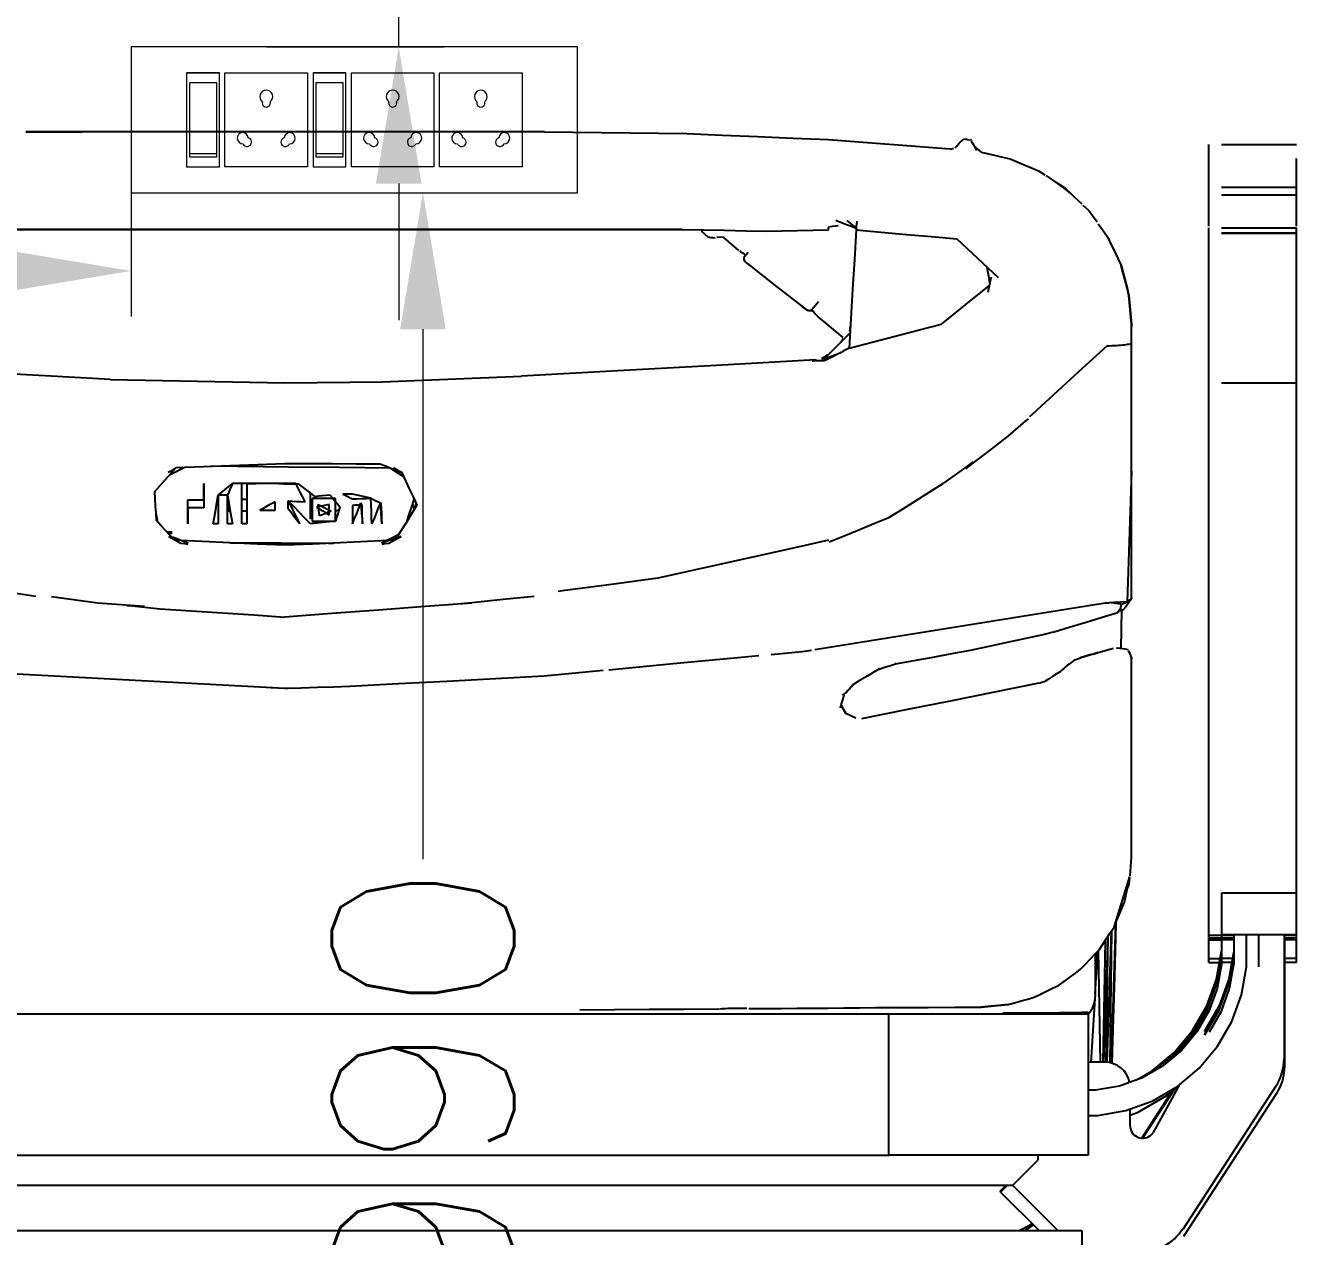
# Model space of a CAD drawing. Header units: millimetres. Extents: x 3552052 to 4144896, y -707811 to -630695.
# Drawn here: x 3663854 to 3664552, y -695212 to -694547 of the extents above; entities that cross this region are included whole.
import ezdxf

# ---------------------------------------------------------------- set-up
doc = ezdxf.new("R2010")
doc.units = ezdxf.units.MM
doc.header["$LTSCALE"] = 6
doc.header["$MEASUREMENT"] = 0
doc.layers.get('Defpoints').update_dxf_attribs({"linetype": 'CONTINUOUS', "lineweight": 0})
for name, color, linetype, lineweight in [('ELE-2NOS OF 6-16 RAW POWER SOCKET', 1, 'CONTINUOUS', 0), ('ELE-3NOS 6-16A POWER SOCKET', 5, 'CONTINUOUS', 0), ('ELE-4M UPS P.SB', 3, 'CONTINUOUS', 0), ('EQP', 6, 'CONTINUOUS', 0)]:
    doc.layers.add(name, color=color, linetype=linetype, lineweight=lineweight)
doc.styles.add('ROMANS', font='romans.shx')
doc.dimstyles.new('AEPL1', dxfattribs={"dimtxt": 100, "dimasz": 75, "dimexe": 25, "dimexo": 50, "dimtad": 0, "dimdec": 0, "dimtxsty": 'ROMANS', "dimcen": 2.5, "dimclrd": 7, "dimclre": 7, "dimclrt": 7, "dimadec": 0, "dimazin": 0, "dimtfac": 1, "dimtdec": 0, "dimtmove": 0, "dimatfit": 3, "dimfxl": 1, "dimlwd": 0, "dimlwe": 0, "dimarcsym": 0})

# ---------------------------------------------------------------- blocks, each defined once
blk = doc.blocks.new('543WYH')
at = {"layer": 'ELE-2NOS OF 6-16 RAW POWER SOCKET', "color": 30, "linetype": 'ByBlock', "lineweight": 0}
for p, q in [((-123.5, -57), (-123.5, -90.8)), ((-26.5, -57), (-123.5, -57)), ((-26.5, -57), (-123.5, -57)), ((-113, -59.8), (-113, -88)), ((-37, -59.8), (-113, -59.8)), ((-109.6, -59.8), (-109.6, -88)), ((-37, -88), (-37, -59.8)), ((-26.5, -57), (-26.5, -90.8)), ((-26.5, -90.8), (-26.5, -57)), ((-123.5, -90.8), (-26.5, -90.8)), ((-113, -88), (-37, -88)), ((-123.5, -96.4), (-26.5, -96.4)), ((-123.5, -181.4), (-123.5, -96.4)), ((-26.5, -96.4), (-26.5, -181.4)), ((-26.5, -181.4), (-123.5, -181.4)), ((-123.5, -187.1), (-123.5, -220.9)), ((-26.5, -187.1), (-123.5, -187.1)), ((-26.5, -187.1), (-123.5, -187.1)), ((-113, -189.9), (-113, -218)), ((-37, -189.9), (-113, -189.9)), ((-109.6, -189.9), (-109.6, -218)), ((-37, -218), (-37, -189.9)), ((-26.5, -187.1), (-26.5, -220.9)), ((-26.5, -220.9), (-26.5, -187.1)), ((-123.5, -220.9), (-26.5, -220.9)), ((-113, -218), (-37, -218)), ((-123.5, -311.5), (-123.5, -226.5)), ((-123.5, -226.5), (-26.5, -226.5)), ((-26.5, -226.5), (-26.5, -311.5)), ((-26.5, -311.5), (-123.5, -311.5)), ((-123.5, -402.2), (-123.5, -317.1)), ((-123.5, -317.1), (-26.5, -317.1)), ((-26.5, -317.1), (-26.5, -402.2)), ((-26.5, -402.2), (-123.5, -402.2))]:
    blk.add_line(p, q, dxfattribs=at)
blk.add_lwpolyline([(-150, 0), (-150, -459.1), (0, -459.1), (0, 0)], close=True, dxfattribs=at)
for centre, radius, start, end in [((-97.9, -119.2), 4.6, 112.6838, 345.0951), ((-93.9, -114.7), 5.7, 275.2689, 182.51), ((-57.7, -138.9), 4.22, 71.4031, 288.5969), ((-51, -138.9), 6.62, 217.1584, 142.8416), ((-97.9, -158.6), 4.6, 14.9049, 247.3162), ((-93.9, -163.1), 5.7, 177.49, 84.7311), ((-97.9, -249.3), 4.6, 112.6838, 345.0951), ((-93.9, -244.8), 5.7, 275.2689, 182.51), ((-57.7, -269), 4.22, 71.4031, 288.5969), ((-51, -269), 6.62, 217.1584, 142.8416), ((-97.9, -288.7), 4.6, 14.9049, 247.3162), ((-93.9, -293.2), 5.7, 177.49, 84.7311), ((-97.9, -339.9), 4.6, 112.6838, 345.0951), ((-93.9, -335.4), 5.7, 275.2689, 182.51), ((-51, -359.7), 6.62, 217.1584, 142.8416), ((-57.7, -359.7), 4.22, 71.4031, 288.5969), ((-97.9, -379.4), 4.6, 14.9049, 247.3162), ((-93.9, -383.9), 5.7, 177.49, 84.7311)]:
    blk.add_arc(centre, radius, start, end, dxfattribs=at)
blk = doc.blocks.new('*D158')
at = {"layer": 'Defpoints', "color": 0, "transparency": 16777216}
for p in [(3663122.45, -694558.94), (3663912.45, -694558.94), (3663912.45, -694681.88)]:
    blk.add_point(p, dxfattribs=at)
at = {"layer": 'ELE-4M UPS P.SB', "color": 7, "lineweight": 0, "transparency": 16777216}
for p, q in [((3663122.45, -694608.94), (3663122.45, -694706.88)), ((3663912.45, -694608.94), (3663912.45, -694706.88)), ((3663197.45, -694681.88), (3663388.25, -694681.88)), ((3663837.45, -694681.88), (3663646.65, -694681.88))]:
    blk.add_line(p, q, dxfattribs=at)
at = {"layer": 'ELE-4M UPS P.SB', "color": 7, "transparency": 16777216}
for points in [[(3663197.45, -694669.38), (3663197.45, -694694.38), (3663122.45, -694681.88)], [(3663837.45, -694669.38), (3663837.45, -694694.38), (3663912.45, -694681.88)]]:
    blk.add_solid(points, dxfattribs=at)
at = {"layer": 'ELE-4M UPS P.SB', "color": 7, "lineweight": -3, "transparency": 16777216, "insert": (3663517.45, -694681.88), "char_height": 100, "attachment_point": 5, "style": 'ROMANS'}
blk.add_mtext('790', dxfattribs=at)
blk = doc.blocks.new('*D160')
at = {"layer": 'Defpoints', "color": 0, "transparency": 16777216}
for p in [(3663965.78, -694638.94), (3663980.92, -695628.94), (3664072.52, -695628.94)]:
    blk.add_point(p, dxfattribs=at)
at = {"layer": 'ELE-4M UPS P.SB', "color": 7, "lineweight": 0, "transparency": 16777216}
for p, q in [((3664015.78, -694638.94), (3664097.52, -694638.94)), ((3664072.52, -694713.94), (3664072.52, -695004.75)), ((3664072.52, -695553.94), (3664072.52, -695263.14)), ((3664030.92, -695628.94), (3664097.52, -695628.94))]:
    blk.add_line(p, q, dxfattribs=at)
at = {"layer": 'ELE-4M UPS P.SB', "color": 7, "transparency": 16777216}
for points in [[(3664060.02, -694713.94), (3664085.02, -694713.94), (3664072.52, -694638.94)], [(3664060.02, -695553.94), (3664085.02, -695553.94), (3664072.52, -695628.94)]]:
    blk.add_solid(points, dxfattribs=at)
at = {"layer": 'ELE-4M UPS P.SB', "color": 7, "lineweight": -3, "transparency": 16777216, "insert": (3664072.52, -695133.94), "char_height": 100, "attachment_point": 5, "rotation": 90, "style": 'ROMANS'}
blk.add_mtext('990', dxfattribs=at)
blk = doc.blocks.new('*D162')
at = {"layer": 'Defpoints', "color": 0, "transparency": 16777216}
for p in [(3663936.49, -694178.94), (3663936.49, -694558.94), (3664059.24, -694558.94)]:
    blk.add_point(p, dxfattribs=at)
at = {"layer": 'ELE-4M UPS P.SB', "color": 7, "lineweight": 0, "transparency": 16777216}
for p, q in [((3664059.24, -694103.94), (3664059.24, -694028.94)), ((3663986.49, -694178.94), (3664084.24, -694178.94)), ((3664059.24, -694178.94), (3664059.24, -694239.75)), ((3664059.24, -694558.94), (3664059.24, -694498.14)), ((3663986.49, -694558.94), (3664084.24, -694558.94)), ((3664059.24, -694633.94), (3664059.24, -694708.94))]:
    blk.add_line(p, q, dxfattribs=at)
at = {"layer": 'ELE-4M UPS P.SB', "color": 7, "transparency": 16777216}
for points in [[(3664046.74, -694103.94), (3664071.74, -694103.94), (3664059.24, -694178.94)], [(3664046.74, -694633.94), (3664071.74, -694633.94), (3664059.24, -694558.94)]]:
    blk.add_solid(points, dxfattribs=at)
at = {"layer": 'ELE-4M UPS P.SB', "color": 7, "lineweight": -3, "transparency": 16777216, "insert": (3664059.24, -694368.94), "char_height": 100, "attachment_point": 5, "rotation": 90, "style": 'ROMANS'}
blk.add_mtext('380', dxfattribs=at)

msp = doc.modelspace()

# ---------------------------------------------------------------- linework, layer by layer
at = {"layer": 'EQP', "lineweight": -3}
for p, q in [((3663854.58, -694605.56), (3663885.46, -694605.6)), ((3664139.31, -694605.5), (3664217.31, -694606.52)), ((3664295.12, -694609.83), (3664361.87, -694614.89)), ((3664372.16, -694609.85), (3664372.16, -694610.33)), ((3664374.29, -694612.09), (3664374.32, -694611.44)), ((3664378.95, -694616.6), (3664375.43, -694613.85)), ((3664503.82, -694612.64), (3664503.82, -694612.5)), ((3664503.82, -694620.13), (3664503.82, -694612.64)), ((3664510.7, -694612.5), (3664551.95, -694612.5)), ((3664389.87, -694619.21), (3664394.71, -694620.33)), ((3664503.82, -694635.92), (3664503.82, -694620.13)), ((3664551.95, -694635.92), (3664551.95, -694620.13)), ((3664410.34, -694626.92), (3664413.76, -694629.15)), ((3664503.82, -694640.34), (3664503.82, -694635.92)), ((3664510.7, -694635.82), (3664551.95, -694635.82)), ((3664551.95, -694640.34), (3664551.95, -694635.92)), ((3664437.88, -694648.76), (3664434.83, -694645.9)), ((3664503.82, -694657.3), (3664503.82, -694640.34)), ((3664551.95, -694640.34), (3664510.7, -694640.34)), ((3664551.95, -694657.3), (3664551.95, -694640.34)), ((3664437.88, -694648.76), (3664442.55, -694655.02)), ((3664225.91, -694659.76), (3664226.12, -694659.51)), ((3664261.32, -694660.11), (3664295, -694659.31)), ((3664295.11, -694657.78), (3664295.09, -694658.11)), ((3664299.13, -694653.98), (3664299.5, -694654.2)), ((3664300.29, -694657.14), (3664299.69, -694657.26)), ((3664305.2, -694654.28), (3664310.34, -694658.43)), ((3664503.82, -694661.09), (3664503.82, -694658.15)), ((3664510.7, -694658.15), (3664551.95, -694658.15)), ((3664551.95, -694661.09), (3664551.95, -694658.15)), ((3664229.12, -694663.31), (3664225.49, -694660.26)), ((3664232.84, -694663.49), (3664232.33, -694663.97)), ((3664237.67, -694663.49), (3664233.84, -694663.31)), ((3664245.93, -694670.68), (3664237.67, -694663.49)), ((3664365.42, -694664.27), (3664388.1, -694685.47)), ((3664503.82, -694743.56), (3664503.82, -694661.09)), ((3664510.7, -694661.09), (3664551.95, -694661.09)), ((3664551.95, -694661.09), (3664510.7, -694661.09)), ((3664551.95, -694743.56), (3664551.95, -694661.09)), ((3664249.27, -694673.17), (3664248.86, -694672.72)), ((3664249.06, -694673.88), (3664250.92, -694671.62)), ((3664248.87, -694675.64), (3664248.82, -694675.1)), ((3664248.97, -694676.18), (3664248.87, -694675.64)), ((3664249.62, -694676.99), (3664248.97, -694676.18)), ((3664249.62, -694676.99), (3664250.02, -694677.41)), ((3664250.77, -694678.08), (3664250.02, -694677.41)), ((3664459.67, -694694.57), (3664459.98, -694695.29)), ((3664280.8, -694701.57), (3664280.89, -694701.48)), ((3664280.8, -694701.57), (3664281.69, -694702.16)), ((3664289.58, -694698.88), (3664285.9, -694703.19)), ((3664283.68, -694703.41), (3664283.39, -694703.37)), ((3664284.18, -694703.69), (3664283.87, -694703.56)), ((3664284.18, -694703.69), (3664285.28, -694703.58)), ((3664286.6, -694703.98), (3664287.68, -694705.42)), ((3664289.15, -694706.95), (3664287.68, -694705.42)), ((3664303.07, -694718.51), (3664289.15, -694706.95)), ((3664306.89, -694715.86), (3664292.52, -694730.24)), ((3664306.84, -694715.04), (3664307.11, -694712.13)), ((3664306.84, -694715.04), (3664307.01, -694713.88)), ((3664461.33, -694711.31), (3664461.33, -694712.51)), ((3664461.33, -694712.51), (3664461.33, -694711.31)), ((3664461.33, -694712.51), (3664461.33, -694711.31)), ((3664293.38, -694729.38), (3664291.44, -694729.98)), ((3664299.36, -694727.7), (3664298.92, -694728.16)), ((3664288.44, -694731.05), (3664293.98, -694730.66)), ((3663900.86, -694741.52), (3663996.78, -694743.33)), ((3664503.82, -695023.51), (3664503.82, -694743.56)), ((3664551.95, -694743.56), (3664510.7, -694743.56)), ((3664551.95, -695023.51), (3664551.95, -694743.56)), ((3664058.43, -694791.6), (3664056.65, -694791.55)), ((3664059.2, -694793.17), (3664058.9, -694791.79)), ((3664461.34, -694791.85), (3664458.99, -694863.51)), ((3663993.57, -694798.65), (3663967.97, -694798.66)), ((3663973.12, -694798.66), (3663967.97, -694798.66)), ((3663975.8, -694798.66), (3663980.95, -694798.66)), ((3663993.57, -694798.65), (3663980.95, -694798.66)), ((3664026.4, -694813.23), (3664024.5, -694813.8)), ((3664066.78, -694810.08), (3664067.69, -694812.92)), ((3664068.19, -694812.11), (3664068.74, -694809.39)), ((3663926.07, -694815.51), (3663926.93, -694819.69)), ((3663966.8, -694813.85), (3663965.67, -694813.85)), ((3664011.65, -694817.66), (3664010.78, -694817.93)), ((3664064.57, -694817.98), (3664064.44, -694817.35)), ((3663934.87, -694825.38), (3663932.08, -694825.27)), ((3663932.65, -694825.88), (3663934.94, -694825.97)), ((3663939.17, -694829.46), (3663937.99, -694829.39)), ((3663975.5, -694831.53), (3663967.84, -694831.1)), ((3664053.29, -694829.96), (3664052.47, -694829.93)), ((3663894.12, -694864.19), (3663868.63, -694860.79)), ((3664460.95, -694862.35), (3664457.88, -694866.85)), ((3664460.95, -694862.35), (3664461.33, -694861.78)), ((3664461.33, -694861.78), (3664460.95, -694862.35)), ((3664461.33, -694861.43), (3664461.33, -694861.78)), ((3663919.79, -694866.11), (3663894.12, -694864.19)), ((3664287.62, -694889.72), (3664446.97, -694864.1)), ((3664458.99, -694863.51), (3664451.66, -694863.89)), ((3664455.78, -694889.11), (3664456.13, -694868.06)), ((3664458.99, -694863.51), (3664459.58, -694863.08)), ((3664414.2, -694881.08), (3664413.81, -694881.2)), ((3664280.71, -694890.83), (3664285.38, -694890.08)), ((3664280.71, -694890.83), (3664285.68, -694890.08)), ((3664450.74, -694889.12), (3664451.55, -694889.06)), ((3664453.17, -694888.94), (3664453.98, -694888.88)), ((3664458.93, -694889.51), (3664459.24, -694890.08)), ((3664263.54, -694892.44), (3664280.71, -694890.83)), ((3664461.33, -694894.03), (3664461.33, -694894.74)), ((3664461.33, -694894.74), (3664461.33, -694894.03)), ((3664461.33, -694894.74), (3664461.33, -694894.03)), ((3664139.02, -694904.1), (3664171.37, -694901.07)), ((3664322.46, -694900.6), (3664323, -694900.42)), ((3664332.25, -694897.48), (3664331.87, -694897.55)), ((3663989.1, -694910.53), (3663996.78, -694911)), ((3663996.78, -694911), (3663998.64, -694910.89)), ((3664303.52, -694914.33), (3664303.52, -694915.13)), ((3664310.13, -694927.34), (3664304.57, -694924.84)), ((3664451.78, -695042.09), (3664460.45, -695014.32)), ((3664460.27, -695015.19), (3664459.96, -695018.54)), ((3664459.96, -695018.54), (3664459.16, -695020.53)), ((3664503.82, -695046.27), (3664503.82, -695023.51)), ((3664510.7, -695023.51), (3664510.7, -695046.27)), ((3664551.95, -695023.51), (3664510.7, -695023.51)), ((3664551.95, -695046.27), (3664551.95, -695023.51)), ((3664452.82, -695040.33), (3664452.67, -695039.97)), ((3664452.67, -695039.97), (3664452.82, -695040.33)), ((3664452.82, -695040.33), (3664452.67, -695039.97)), ((3664452.73, -695039.83), (3664452.82, -695040.33)), ((3664446.88, -695050), (3664445.62, -695116.28)), ((3664446.18, -695116.28), (3664448.47, -695047.14)), ((3664447.47, -695116.36), (3664448.59, -695046.96)), ((3664448.07, -695116.44), (3664450.33, -695044.3)), ((3664450.41, -695044.18), (3664449.52, -695116.63)), ((3664503.82, -695046.57), (3664503.82, -695046.23)), ((3664503.82, -695047.83), (3664503.82, -695046.57)), ((3664503.82, -695046.57), (3664510.7, -695046.57)), ((3664503.82, -695048.01), (3664510.7, -695048.01)), ((3664503.82, -695049.03), (3664503.82, -695048.15)), ((3664503.82, -695059.33), (3664503.82, -695048.98)), ((3664503.82, -695049.03), (3664510.7, -695049.03)), ((3664510.7, -695046.23), (3664510.7, -695062.69)), ((3664510.7, -695046.23), (3664510.7, -695046.57)), ((3664551.95, -695046.27), (3664510.7, -695046.27)), ((3664510.7, -695046.57), (3664510.7, -695047.83)), ((3664517.52, -695046.57), (3664510.7, -695046.57)), ((3664517.52, -695048.01), (3664510.7, -695048.01)), ((3664510.7, -695048.15), (3664510.7, -695049.03)), ((3664510.7, -695048.98), (3664510.7, -695059.33)), ((3664517.52, -695049.03), (3664510.7, -695049.03)), ((3664517.52, -695046.23), (3664517.52, -695062.69)), ((3664524.45, -695063.9), (3664524.45, -695046.23)), ((3664531.27, -695063.9), (3664531.27, -695046.23)), ((3664545.05, -695046.23), (3664545.05, -695114.43)), ((3664551.95, -695046.57), (3664545.05, -695046.57)), ((3664551.95, -695048.01), (3664545.05, -695048.01)), ((3664551.95, -695049.03), (3664545.05, -695049.03)), ((3664545.3, -695048.98), (3664545.3, -695118.41)), ((3664551.95, -695046.57), (3664551.95, -695046.23)), ((3664551.95, -695047.83), (3664551.95, -695046.57)), ((3664551.95, -695049.03), (3664551.95, -695048.15)), ((3664551.95, -695059.33), (3664551.95, -695048.98)), ((3664441.49, -695078.86), (3664442.89, -695055.35)), ((3664441.49, -695056.87), (3664441.49, -695080.15)), ((3664443.01, -695055.21), (3664444.13, -695116.28)), ((3664507.98, -695070.7), (3664510.7, -695055.3)), ((3664510.7, -695055.78), (3664507.98, -695071.18)), ((3664510.7, -695057.18), (3664507.98, -695072.58)), ((3664510.7, -695057.66), (3664507.98, -695073.06)), ((3664517.52, -695055.44), (3664514.83, -695070.7)), ((3664514.83, -695071.18), (3664517.52, -695055.92)), ((3664514.83, -695072.58), (3664517.52, -695057.32)), ((3664503.82, -695061.48), (3664503.82, -695059.33)), ((3664503.82, -695059.33), (3664509.99, -695059.33)), ((3664503.82, -695061.48), (3664509.61, -695061.48)), ((3664510.7, -695062.69), (3664508.4, -695075.72)), ((3664510.7, -695059.33), (3664510.7, -695061.48)), ((3664516.84, -695059.33), (3664510.7, -695059.33)), ((3664516.46, -695061.48), (3664510.7, -695061.48)), ((3664514.83, -695073.06), (3664517.52, -695057.8)), ((3664515.23, -695075.72), (3664517.52, -695062.69)), ((3664521.73, -695079.3), (3664524.45, -695063.9)), ((3664551.95, -695059.33), (3664545.3, -695059.33)), ((3664551.95, -695061.48), (3664545.3, -695061.48)), ((3664551.95, -695061.48), (3664551.95, -695059.33)), ((3664502.64, -695085.39), (3664507.98, -695070.7)), ((3664507.98, -695071.18), (3664502.64, -695085.87)), ((3664507.98, -695071.18), (3664507.98, -695070.7)), ((3664514.83, -695070.7), (3664509.48, -695085.39)), ((3664509.48, -695085.87), (3664514.83, -695071.18)), ((3664514.83, -695071.18), (3664514.83, -695070.7)), ((3664424.39, -695071.9), (3664423.98, -695072.23)), ((3664507.98, -695072.58), (3664502.64, -695087.27)), ((3664507.98, -695073.06), (3664502.64, -695087.75)), ((3664508.4, -695075.72), (3664503.88, -695088.16)), ((3664507.98, -695073.06), (3664507.98, -695072.58)), ((3664509.48, -695087.27), (3664514.83, -695072.58)), ((3664509.48, -695087.75), (3664514.83, -695073.06)), ((3664510.7, -695088.16), (3664515.23, -695075.72)), ((3664439.27, -695116.28), (3664441.35, -695081.21)), ((3664494.82, -695098.94), (3664502.64, -695085.39)), ((3664509.48, -695085.39), (3664501.67, -695098.94)), ((3664502.64, -695085.87), (3664502.64, -695085.39)), ((3664509.48, -695085.87), (3664509.48, -695085.39)), ((3664516.39, -695093.99), (3664521.73, -695079.3)), ((3663668.86, -695089.77), (3664328.17, -695089.77)), ((3664234.82, -695086.97), (3664235.35, -695086.95)), ((3664241.35, -695086.72), (3664242.37, -695086.69)), ((3664242.37, -695086.69), (3664243.66, -695086.71)), ((3664251.43, -695086.84), (3664251.92, -695086.85)), ((3664328.17, -695089.77), (3664328.17, -695089.65)), ((3664328.17, -695089.65), (3664437.52, -695089.65)), ((3664328.17, -695167.47), (3664328.17, -695089.77)), ((3664437.52, -695089.65), (3664437.52, -695088.72)), ((3664437.52, -695089.65), (3664437.52, -695167.35)), ((3664502.64, -695085.87), (3664494.82, -695099.42)), ((3664502.64, -695087.27), (3664494.82, -695100.82)), ((3664502.64, -695087.75), (3664494.82, -695101.3)), ((3664503.88, -695088.16), (3664497.26, -695099.62)), ((3664501.67, -695099.42), (3664509.48, -695085.87)), ((3664501.67, -695100.82), (3664509.48, -695087.27)), ((3664501.67, -695101.3), (3664509.48, -695087.75)), ((3664502.64, -695087.75), (3664502.64, -695087.27)), ((3664504.08, -695099.62), (3664510.7, -695088.16)), ((3664509.48, -695087.75), (3664509.48, -695087.27)), ((3664484.76, -695110.92), (3664494.82, -695098.94)), ((3664494.82, -695099.42), (3664484.76, -695111.4)), ((3664497.26, -695099.62), (3664488.75, -695109.76)), ((3664494.82, -695099.42), (3664494.82, -695098.94)), ((3664501.67, -695099.42), (3664501.67, -695098.94)), ((3664508.57, -695107.54), (3664516.39, -695093.99)), ((3664494.82, -695100.82), (3664484.76, -695112.79)), ((3664494.82, -695101.3), (3664485.25, -695112.7)), ((3664494.82, -695101.3), (3664494.82, -695100.82)), ((3664501.67, -695101.3), (3664501.67, -695100.82)), ((3664472.78, -695120.97), (3664484.76, -695110.92)), ((3664484.76, -695111.4), (3664472.78, -695121.45)), ((3664484.76, -695112.79), (3664477.44, -695118.94)), ((3664488.75, -695109.76), (3664478.62, -695118.26)), ((3664484.76, -695111.4), (3664484.76, -695110.92)), ((3664484.76, -695113.1), (3664484.76, -695112.79)), ((3664498.51, -695119.52), (3664508.57, -695107.54)), ((3664446.85, -695116.28), (3664437.52, -695116.28)), ((3664478.62, -695118.26), (3664467.16, -695124.88)), ((3664486.53, -695129.57), (3664498.51, -695119.52)), ((3664467.16, -695124.88), (3664454.72, -695129.4)), ((3664464.06, -695126), (3664472.78, -695120.97)), ((3664472.78, -695121.45), (3664466.31, -695125.19)), ((3664472.78, -695121.45), (3664472.78, -695120.97)), ((3664441.69, -695131.7), (3664437.52, -695131.7)), ((3664454.72, -695129.4), (3664441.69, -695131.7)), ((3664466.95, -695157.95), (3664483.75, -695132.08)), ((3664484.95, -695131.07), (3664467.47, -695157.97)), ((3664472.99, -695137.39), (3664486.53, -695129.57)), ((3664487.77, -695128.53), (3664473.24, -695154.87)), ((3664480.7, -695134.63), (3664487.59, -695128.85)), ((3664540.61, -695129.4), (3664489.56, -695208.01)), ((3664540.86, -695133.39), (3664489.81, -695211.99)), ((3664458.3, -695142.74), (3664472.99, -695137.39)), ((3664465.07, -695143.65), (3664480.7, -695134.63)), ((3664437.52, -695145.45), (3664442.89, -695145.45)), ((3664442.89, -695145.45), (3664458.3, -695142.74)), ((3664460.6, -695151.12), (3664460.6, -695141.9)), ((3664460.6, -695145.28), (3664465.07, -695143.65)), ((3664328.17, -695167.47), (3663668.86, -695167.47)), ((3664437.52, -695167.35), (3664328.17, -695167.35)), ((3664409.92, -695167.35), (3664409.92, -695170.08)), ((3664396.17, -695183.83), (3664409.92, -695170.08)), ((3663593.98, -695183.83), (3664396.17, -695183.83)), ((3664389.55, -695186.79), (3664392.51, -695183.83)), ((3664393.35, -695183.83), (3664389.55, -695187.63)), ((3664389.55, -695187.63), (3664389.55, -695186.79)), ((3664389.55, -695187.63), (3664410.63, -695208.71)), ((3664396.07, -695183.83), (3664420.94, -695208.71)), ((3663548.66, -695208.71), (3664434.08, -695208.71)), ((3664407.56, -695205.63), (3664403.05, -695208.71)), ((3664434.08, -695208.71), (3664434.08, -695296.26))]:
    msp.add_line(p, q, dxfattribs=at)
at = {"layer": 'EQP', "lineweight": -3, "flags": 128}
for points in [[(3664139.31, -694605.5), (3664067.88, -694605.56), (3663996.78, -694605.56), (3663925.68, -694605.56), (3663854.58, -694605.56)], [(3664217.31, -694606.52), (3664236.76, -694607.35), (3664256.21, -694608.18), (3664275.67, -694609), (3664295.12, -694609.83)], [(3664364.68, -694614.32), (3664365.28, -694613.61), (3664366.02, -694612.72), (3664366.77, -694611.83), (3664367.51, -694610.95)], [(3664367.51, -694611.02), (3664368.04, -694610.59), (3664368.56, -694610.17), (3664369.09, -694609.75), (3664369.61, -694609.32)], [(3664367.51, -694610.95), (3664367.52, -694610.95), (3664367.52, -694610.96), (3664367.53, -694610.97), (3664367.53, -694610.98)], [(3664369.61, -694609.39), (3664370.25, -694609.51), (3664370.88, -694609.62), (3664371.52, -694609.74), (3664372.16, -694609.85)], [(3664372.95, -694609.55), (3664373.29, -694610.29), (3664373.63, -694611.04), (3664373.96, -694611.79), (3664374.3, -694612.53)], [(3664361.78, -694614.96), (3664362.47, -694614.85), (3664363.15, -694614.73), (3664363.61, -694614.65)], [(3664361.78, -694614.96), (3664361.8, -694614.95), (3664361.82, -694614.93), (3664361.84, -694614.91), (3664361.87, -694614.89)], [(3664376.4, -694615.78), (3664375.88, -694614.74), (3664375.36, -694613.7), (3664374.84, -694612.66), (3664374.32, -694611.62)], [(3664375.74, -694614.11), (3664376.81, -694614.97), (3664377.88, -694615.83), (3664378.95, -694616.69)], [(3664378.95, -694616.67), (3664378.95, -694616.64), (3664378.95, -694616.62), (3664378.95, -694616.6)], [(3664378.95, -694616.69), (3664382.89, -694617.6), (3664386.83, -694618.51), (3664389.87, -694619.21)], [(3664394.71, -694620.33), (3664398.62, -694621.98), (3664402.52, -694623.62), (3664406.43, -694625.27), (3664410.34, -694626.92)], [(3664425.02, -694636.75), (3664422.42, -694634.94), (3664419.82, -694633.13), (3664417.22, -694631.33), (3664414.62, -694629.52)], [(3664419.82, -694633.1), (3664421.34, -694634.09), (3664425.01, -694636.48)], [(3664425.01, -694636.48), (3664428.22, -694639.55), (3664429.69, -694640.95)], [(3664434.36, -694645.27), (3664432.02, -694643.14), (3664429.69, -694641.01), (3664427.36, -694638.88), (3664425.02, -694636.75)], [(3664214.81, -694659.07), (3664103.92, -694659.07), (3663993.03, -694659.07), (3663882.14, -694659.07), (3663771.26, -694659.07)], [(3663771.26, -694659.07), (3663882.14, -694659.07), (3663993.03, -694659.07), (3664103.92, -694659.07), (3664214.81, -694659.07)], [(3664214.81, -694659.07), (3664226.44, -694659.33), (3664238.07, -694659.59), (3664249.7, -694659.85), (3664261.32, -694660.11)], [(3664226.06, -694659.58), (3664225.92, -694659.75), (3664225.78, -694659.92), (3664225.63, -694660.09), (3664225.49, -694660.26)], [(3664295, -694659.31), (3664295.06, -694658.44), (3664295.09, -694658.11)], [(3664300.36, -694657.19), (3664299.13, -694657.33), (3664297.12, -694657.55), (3664295.11, -694657.78)], [(3664299.5, -694654.2), (3664302.21, -694655.26), (3664304.92, -694656.32), (3664307.63, -694657.37), (3664310.34, -694658.43)], [(3664310.25, -694659.4), (3664309.29, -694675.63), (3664308.32, -694691.86), (3664307.35, -694708.09), (3664306.38, -694724.31)], [(3664310.4, -694658.01), (3664310.35, -694658.48), (3664310.25, -694659.4)], [(3664310.25, -694659.4), (3664324.05, -694660.62), (3664337.84, -694661.84), (3664351.63, -694663.06), (3664365.42, -694664.27)], [(3664310.4, -694658.01), (3664310.51, -694657.26), (3664310.68, -694656.1), (3664310.85, -694654.93), (3664310.91, -694654.56)], [(3664443.11, -694656.03), (3664445.66, -694659.58), (3664448.26, -694663.19)], [(3664232.33, -694663.97), (3664231.53, -694663.81), (3664230.73, -694663.64), (3664229.93, -694663.48), (3664229.12, -694663.31)], [(3664448.26, -694663.19), (3664450.11, -694667.14), (3664451.96, -694671.09), (3664453.82, -694675.04), (3664455.67, -694678.99)], [(3664246.15, -694670.69), (3664246.52, -694671.03), (3664246.88, -694671.37)], [(3664246.88, -694671.37), (3664247.61, -694671.76), (3664248.35, -694672.15), (3664248.84, -694672.42)], [(3664248.7, -694674.61), (3664248.79, -694674.43), (3664248.88, -694674.24), (3664248.97, -694674.06)], [(3664248.92, -694675.13), (3664248.81, -694674.87), (3664248.7, -694674.61)], [(3664250.77, -694678.08), (3664258.79, -694684.32), (3664266.81, -694690.57), (3664274.82, -694696.81), (3664282.84, -694703.06)], [(3664252.23, -694679.23), (3664251.87, -694678.94), (3664251.5, -694678.65), (3664251.14, -694678.36), (3664250.77, -694678.08)], [(3664383.62, -694688.46), (3664383.19, -694685.82), (3664382.57, -694681.97), (3664382.24, -694680)], [(3664455.67, -694678.99), (3664456.75, -694683.06), (3664457.82, -694687.14), (3664458.9, -694691.22), (3664459.98, -694695.29)], [(3664459.98, -694695.29), (3664458.9, -694691.22), (3664457.82, -694687.14), (3664456.75, -694683.06), (3664455.67, -694678.99)], [(3664384.32, -694685.33), (3664383.85, -694687.45), (3664383.37, -694689.57), (3664382.9, -694691.69), (3664382.43, -694693.8)], [(3664357.03, -694711.08), (3664363.72, -694705.73), (3664370.42, -694700.37), (3664377.12, -694695.02), (3664383.25, -694690.12)], [(3664282.84, -694703.06), (3664282.33, -694702.68), (3664281.82, -694702.31), (3664281.31, -694701.94), (3664280.8, -694701.57)], [(3664459.98, -694695.29), (3664460.32, -694699.3), (3664460.66, -694703.3), (3664461, -694707.31), (3664461.33, -694711.31)], [(3664461.33, -694711.31), (3664461, -694707.31), (3664460.66, -694703.3), (3664460.32, -694699.3), (3664459.98, -694695.29)], [(3664282.84, -694703.06), (3664283.09, -694703.18), (3664283.35, -694703.31), (3664283.61, -694703.44), (3664283.87, -694703.56)], [(3664283.39, -694703.37), (3664283.25, -694703.29), (3664283.11, -694703.22), (3664282.98, -694703.14), (3664282.84, -694703.06)], [(3664285.9, -694703.19), (3664285.74, -694703.29), (3664285.59, -694703.39), (3664285.44, -694703.49), (3664285.28, -694703.58)], [(3664285.38, -694703.56), (3664285.47, -694703.53), (3664285.56, -694703.5), (3664285.65, -694703.48)], [(3664287.14, -694704.4), (3664286.28, -694703.89), (3664285.41, -694703.37)], [(3664285.65, -694703.48), (3664285.71, -694703.41), (3664285.77, -694703.34)], [(3664306.38, -694724.31), (3664319.04, -694721.01), (3664331.7, -694717.7), (3664344.36, -694714.39), (3664357.03, -694711.08)], [(3664461.33, -694711.31), (3664461.33, -694711.61), (3664461.33, -694711.91), (3664461.33, -694712.21)], [(3664461.33, -694712.21), (3664461.33, -694711.91), (3664461.33, -694711.61), (3664461.33, -694711.31)], [(3664461.33, -694721.56), (3664461.33, -694719.29), (3664461.33, -694717.03), (3664461.33, -694714.77), (3664461.33, -694712.51)], [(3664301.82, -694720.93), (3664302.87, -694719.44), (3664303.22, -694718.95)], [(3664453.18, -694722.96), (3664451.85, -694723.01), (3664450.51, -694723.06), (3664449.18, -694723.11), (3664447.84, -694723.15)], [(3664457.53, -694722.59), (3664456.44, -694722.69), (3664455.35, -694722.78), (3664454.27, -694722.87), (3664453.18, -694722.96)], [(3664460.36, -694722.11), (3664459.65, -694722.23), (3664458.94, -694722.35), (3664458.23, -694722.47), (3664457.53, -694722.59)], [(3664461.33, -694721.56), (3664461.09, -694721.69), (3664460.85, -694721.83), (3664460.6, -694721.97), (3664460.36, -694722.11)], [(3664461.34, -694791.85), (3664461.33, -694774.28), (3664461.33, -694756.7), (3664461.33, -694739.13), (3664461.33, -694721.56)], [(3664291.44, -694729.98), (3664293.18, -694728.94), (3664294.79, -694727.97)], [(3664292.52, -694730.24), (3664294.53, -694729.5), (3664296.54, -694728.75), (3664298.55, -694728), (3664300.56, -694727.26)], [(3664302.04, -694726.59), (3664299.69, -694727.77), (3664297.34, -694728.96), (3664295, -694730.14), (3664292.65, -694731.32)], [(3664306.38, -694724.31), (3664305.3, -694724.88), (3664304.21, -694725.45), (3664303.12, -694726.02), (3664302.04, -694726.59)], [(3664447.84, -694723.15), (3664434.31, -694735.53), (3664420.77, -694747.9), (3664407.24, -694760.28), (3664405.3, -694762.05)], [(3663900.86, -694741.52), (3663868.44, -694739.73), (3663814.16, -694736.72), (3663759.87, -694733.72), (3663706.65, -694730.77)], [(3664287.97, -694730.71), (3664233.69, -694733.72), (3664179.4, -694736.72), (3664126.68, -694739.64)], [(3664286.05, -694731.32), (3664286.53, -694731.17), (3664287.01, -694731.01), (3664287.49, -694730.86), (3664287.97, -694730.71)], [(3664292.65, -694731.32), (3664291, -694731.32), (3664289.35, -694731.32), (3664287.7, -694731.32), (3664286.05, -694731.32)], [(3664287.97, -694730.71), (3664288.44, -694731.01), (3664288.91, -694731.31)], [(3663996.78, -694743.33), (3664014.55, -694743.15), (3664032.32, -694742.96), (3664050.08, -694742.77), (3664126.68, -694739.64)], [(3664393.7, -694772.66), (3664396.47, -694770.27), (3664399.23, -694767.87), (3664402, -694765.48), (3664404.76, -694763.09)], [(3664370.45, -694790.45), (3664376.26, -694786), (3664382.08, -694781.55), (3664387.89, -694777.1), (3664393.7, -694772.66)], [(3663925.42, -694802.92), (3663928.34, -694799.65), (3663931.26, -694796.39), (3663934.17, -694793.12), (3663937.09, -694789.86)], [(3663937.09, -694789.86), (3663935.99, -694790.54), (3663934.89, -694791.22), (3663933.79, -694791.91), (3663932.69, -694792.59)], [(3663941.64, -694789.81), (3663940.31, -694790.48), (3663937.41, -694791.96), (3663934.51, -694793.43), (3663933.38, -694794.01)], [(3663937.09, -694789.86), (3663952.01, -694789.3), (3663966.94, -694788.74), (3663981.86, -694788.17), (3663996.78, -694787.61)], [(3663940.83, -694789.81), (3663939.31, -694790.78), (3663937.41, -694792.01)], [(3664054.46, -694790.15), (3664026.65, -694789.87), (3663998.83, -694789.58), (3663971.02, -694789.3), (3663956.1, -694789.14)], [(3663979.23, -694789.38), (3663972.01, -694789.18), (3663962.35, -694788.91)], [(3663996.78, -694787.61), (3664009.82, -694787.64), (3664022.87, -694787.67), (3664035.91, -694787.7), (3664048.95, -694787.72)], [(3664048.95, -694787.72), (3664051.93, -694788.94), (3664054.91, -694790.16), (3664057.89, -694791.38), (3664060.87, -694792.59)], [(3664061.95, -694794.91), (3664060.07, -694793.72), (3664058.2, -694792.53), (3664056.33, -694791.34), (3664054.46, -694790.15)], [(3664060.87, -694792.59), (3664059.77, -694791.91), (3664058.67, -694791.22), (3664057.57, -694790.54), (3664056.47, -694789.86)], [(3664060.87, -694792.59), (3664062.96, -694797.05), (3664065.05, -694801.51), (3664067.14, -694805.96), (3664069.23, -694810.42)], [(3664374.44, -694786.66), (3664367.07, -694792.02), (3664358.19, -694798.47)], [(3664461.33, -694861.78), (3664461.33, -694844.3), (3664461.33, -694826.81), (3664461.33, -694809.33), (3664461.34, -694791.85)], [(3663952.33, -694798.66), (3663952.33, -694801.98), (3663952.33, -694805.31), (3663952.33, -694808.63), (3663952.33, -694811.96)], [(3663952.33, -694807.48), (3663952.33, -694805.27), (3663952.33, -694803.07), (3663952.33, -694800.86), (3663952.33, -694798.66)], [(3663960.15, -694805), (3663962.11, -694803.42), (3663964.06, -694801.83), (3663966.02, -694800.24), (3663967.97, -694798.66)], [(3663967.97, -694798.66), (3663967.3, -694800.24), (3663966.64, -694801.83), (3663965.97, -694803.42), (3663965.3, -694805)], [(3663973.12, -694820.73), (3663973.12, -694815.21), (3663973.12, -694809.69), (3663973.12, -694804.17), (3663973.12, -694798.66)], [(3663975.8, -694798.66), (3663975.8, -694804.17), (3663975.8, -694809.69), (3663975.8, -694815.21), (3663975.8, -694820.73)], [(3664002.79, -694798.65), (3664000.49, -694798.65), (3663998.18, -694798.65), (3663995.88, -694798.65), (3663993.57, -694798.65)], [(3663993.57, -694798.65), (3663996.19, -694798.68), (3663998.81, -694798.71), (3664001.43, -694798.74), (3664004.04, -694798.77)], [(3664007.89, -694808.61), (3664006.61, -694806.12), (3664005.34, -694803.63), (3664004.07, -694801.14), (3664002.79, -694798.65)], [(3664004.04, -694798.77), (3664006.31, -694800.49), (3664008.57, -694802.21), (3664010.84, -694803.92), (3664013.1, -694805.64)], [(3664328.15, -694817.29), (3664335.66, -694812.58), (3664343.17, -694807.88), (3664350.68, -694803.18), (3664358.19, -694798.47)], [(3663926.25, -694818.96), (3663926.04, -694814.95), (3663925.84, -694810.94), (3663925.63, -694806.93), (3663925.42, -694802.92)], [(3663957.48, -694820.73), (3663958.15, -694816.8), (3663958.82, -694812.87), (3663959.48, -694808.94), (3663960.15, -694805)], [(3663965.3, -694805), (3663964.01, -694805), (3663962.73, -694805), (3663961.44, -694805), (3663960.15, -694805)], [(3663960.15, -694805), (3663960.15, -694808.94), (3663960.15, -694812.87), (3663960.15, -694816.8), (3663960.15, -694820.73)], [(3663965.3, -694805), (3663965.97, -694808.94), (3663966.64, -694812.87), (3663967.3, -694816.8), (3663967.97, -694820.73)], [(3663965.3, -694820.73), (3663965.3, -694816.8), (3663965.3, -694812.87), (3663965.3, -694808.94), (3663965.3, -694805)], [(3664010.78, -694817.93), (3664010.78, -694814.22), (3664010.78, -694810.52), (3664010.78, -694806.82), (3664010.78, -694804.13)], [(3664013.1, -694805.64), (3664015.18, -694805.43), (3664017.26, -694805.23), (3664019.33, -694805.03), (3664021.41, -694804.82)], [(3664021.41, -694804.82), (3664022.81, -694806.46), (3664024.2, -694808.1), (3664025.6, -694809.75), (3664026.99, -694811.39)], [(3664028.63, -694804.35), (3664029.93, -694805.03), (3664031.23, -694805.71), (3664032.53, -694806.39), (3664033.83, -694807.07)], [(3664033.83, -694804.35), (3664032.53, -694804.35), (3664031.23, -694804.35), (3664029.93, -694804.35), (3664028.63, -694804.35)], [(3664043.96, -694806.72), (3664041.43, -694806.13), (3664038.9, -694805.54), (3664036.36, -694804.94), (3664033.83, -694804.35)], [(3663943.56, -694820.73), (3663943.56, -694817.42), (3663943.56, -694814.1), (3663943.56, -694810.79), (3663943.56, -694807.48)], [(3663943.56, -694807.48), (3663945.75, -694807.48), (3663947.95, -694807.48), (3663950.14, -694807.48), (3663952.33, -694807.48)], [(3663952.33, -694811.96), (3663950.14, -694811.96), (3663947.95, -694811.96), (3663945.75, -694811.96), (3663943.56, -694811.96)], [(3663943.56, -694811.96), (3663943.56, -694814.15), (3663943.56, -694816.34), (3663943.56, -694818.54), (3663943.56, -694820.73)], [(3663965.67, -694813.85), (3663965.67, -694812.18), (3663965.67, -694810.52), (3663965.67, -694808.86), (3663965.67, -694807.2)], [(3663973.12, -694807.2), (3663975.13, -694807.2), (3663975.8, -694807.2)], [(3663991.51, -694808.68), (3663989.39, -694809.81), (3663987.27, -694810.93), (3663985.15, -694812.05), (3663983.03, -694813.17)], [(3663983.03, -694813.17), (3663985.15, -694813.17), (3663987.27, -694813.17), (3663989.39, -694813.17), (3663991.51, -694813.17)], [(3663991.51, -694813.17), (3663991.51, -694812.05), (3663991.51, -694810.93), (3663991.51, -694809.81), (3663991.51, -694808.68)], [(3663998.63, -694812.52), (3663998.63, -694811.43), (3663998.63, -694810.34), (3663998.63, -694809.24), (3663998.63, -694808.15)], [(3663998.63, -694808.15), (3664000.18, -694811.29), (3664001.73, -694814.44), (3664003.29, -694817.59), (3664004.84, -694820.73)], [(3664010.74, -694820.73), (3664007.71, -694817.59), (3664004.69, -694814.44), (3664001.66, -694811.29), (3663998.63, -694808.15)], [(3663998.63, -694808.15), (3664000.94, -694808.26), (3664003.26, -694808.38), (3664005.57, -694808.5), (3664007.89, -694808.61)], [(3664004.84, -694820.73), (3664003.29, -694818.68), (3664001.73, -694816.63), (3664000.18, -694814.58), (3663998.63, -694812.52)], [(3664011.65, -694806.78), (3664011.65, -694809.88), (3664011.65, -694812.98), (3664011.65, -694816.09), (3664011.65, -694819.19)], [(3664024.49, -694806.78), (3664021.28, -694806.78), (3664018.07, -694806.78), (3664014.86, -694806.78), (3664011.65, -694806.78)], [(3664021.04, -694810.11), (3664019.32, -694810.46), (3664017.6, -694810.8), (3664015.89, -694811.15), (3664014.17, -694811.49)], [(3664014.17, -694811.49), (3664015.89, -694812.58), (3664017.6, -694813.67), (3664019.32, -694814.76), (3664021.04, -694815.85)], [(3664015.1, -694810.11), (3664016.88, -694811.02), (3664018.65, -694811.92), (3664020.42, -694812.82), (3664022.2, -694813.72)], [(3664015.77, -694816.38), (3664015.61, -694814.81), (3664015.44, -694813.25), (3664015.27, -694811.68), (3664015.1, -694810.11)], [(3664021.04, -694815.85), (3664021.04, -694814.42), (3664021.04, -694812.98), (3664021.04, -694811.55), (3664021.04, -694810.11)], [(3664024.49, -694819.19), (3664024.49, -694816.09), (3664024.49, -694812.98), (3664024.49, -694809.88), (3664024.49, -694806.78)], [(3664026.99, -694811.39), (3664026.37, -694813.34), (3664025.74, -694815.29), (3664025.11, -694817.24), (3664024.49, -694819.19)], [(3664033.83, -694807.07), (3664036.36, -694806.98), (3664038.9, -694806.9), (3664041.43, -694806.81), (3664043.96, -694806.72)], [(3664033.83, -694820.73), (3664034.99, -694817.85), (3664036.16, -694814.97), (3664037.33, -694812.08), (3664038.49, -694809.2)], [(3664033.88, -694810.57), (3664033.87, -694813.11), (3664033.86, -694815.65), (3664033.84, -694818.19), (3664033.83, -694820.73)], [(3664039.24, -694810.35), (3664037.9, -694810.41), (3664036.56, -694810.46), (3664035.22, -694810.52), (3664033.88, -694810.57)], [(3664038.49, -694809.2), (3664038.69, -694812.08), (3664038.89, -694814.97), (3664039.09, -694817.85), (3664039.29, -694820.73)], [(3664039.29, -694820.73), (3664039.28, -694818.14), (3664039.26, -694815.54), (3664039.25, -694812.95), (3664039.24, -694810.35)], [(3664044.48, -694820.73), (3664044.35, -694817.23), (3664044.22, -694813.73), (3664044.09, -694810.23), (3664043.96, -694806.72)], [(3664043.96, -694806.72), (3664045.34, -694807.36), (3664046.71, -694808.01), (3664048.08, -694808.65), (3664049.45, -694809.29)], [(3664049.21, -694809.07), (3664048.03, -694811.98), (3664046.85, -694814.9), (3664045.67, -694817.81), (3664044.48, -694820.73)], [(3664049.95, -694820.73), (3664049.76, -694817.81), (3664049.58, -694814.9), (3664049.4, -694811.98), (3664049.21, -694809.07)], [(3664049.45, -694809.29), (3664049.58, -694812.15), (3664049.7, -694815.01), (3664049.82, -694817.87), (3664049.95, -694820.73)], [(3664069.23, -694810.42), (3664066.25, -694815.26), (3664063.27, -694820.1), (3664060.29, -694824.94), (3664057.31, -694829.78)], [(3664063.87, -694819.12), (3664065, -694815.62), (3664066.52, -694810.87), (3664067.71, -694807.18)], [(3663936.25, -694829.78), (3663933.75, -694827.08), (3663931.25, -694824.37), (3663928.75, -694821.66), (3663926.25, -694818.96)], [(3663975.8, -694813.85), (3663975.13, -694813.85), (3663973.12, -694813.85)], [(3664024.49, -694819.19), (3664021.05, -694819.57), (3664017.62, -694819.96), (3664014.18, -694820.35), (3664010.74, -694820.73)], [(3664011.65, -694819.19), (3664014.86, -694819.19), (3664018.07, -694819.19), (3664021.28, -694819.19), (3664024.49, -694819.19)], [(3664022.2, -694813.72), (3664020.59, -694814.39), (3664018.98, -694815.05), (3664017.38, -694815.71), (3664015.77, -694816.38)], [(3664295.41, -694830.62), (3664303.6, -694827.29), (3664311.78, -694823.95), (3664319.97, -694820.62), (3664328.15, -694817.29)], [(3663960.15, -694820.73), (3663959.48, -694820.73), (3663958.82, -694820.73), (3663958.15, -694820.73), (3663957.48, -694820.73)], [(3663967.97, -694820.73), (3663967.3, -694820.73), (3663966.64, -694820.73), (3663965.97, -694820.73), (3663965.3, -694820.73)], [(3663975.8, -694820.73), (3663975.13, -694820.73), (3663974.46, -694820.73), (3663973.79, -694820.73), (3663973.12, -694820.73)], [(3664052.32, -694830.01), (3664053.25, -694829.54), (3664056.15, -694828.06), (3664059.05, -694826.59), (3664059.21, -694826.51)], [(3664058.91, -694827.18), (3664058.2, -694827.63), (3664056.33, -694828.82), (3664055.27, -694829.5)], [(3663943.69, -694831.32), (3663940.15, -694830.12), (3663936.61, -694828.93), (3663933.08, -694827.74)], [(3663933.08, -694827.74), (3663934.74, -694828.62), (3663936.41, -694829.51), (3663938.07, -694830.4), (3663939.74, -694831.29)], [(3663935.14, -694827.89), (3663937.16, -694828.67), (3663939.17, -694829.45), (3663940.53, -694829.98)], [(3663996.78, -694832.48), (3663981.65, -694831.81), (3663966.52, -694831.13), (3663951.38, -694830.46), (3663936.25, -694829.78)], [(3663939.74, -694831.29), (3663941.61, -694831.59), (3663943.48, -694831.9)], [(3663966.52, -694831.09), (3663968.99, -694831.1), (3663994.77, -694831.19), (3664020.55, -694831.28), (3664023.55, -694831.29)], [(3664057.31, -694829.78), (3664042.18, -694830.46), (3664027.04, -694831.13), (3664011.91, -694831.81), (3663996.78, -694832.48)], [(3664060.49, -694827.74), (3664056.95, -694828.93), (3664053.41, -694830.12), (3664049.87, -694831.32)], [(3664050.08, -694831.9), (3664051.95, -694831.59), (3664053.82, -694831.29)], [(3664053.82, -694831.29), (3664055.49, -694830.4), (3664057.15, -694829.51), (3664058.82, -694828.62), (3664060.49, -694827.74)], [(3664057.1, -694828.9), (3664057.45, -694828.63), (3664058.56, -694827.75)], [(3664295.16, -694829.77), (3664278.22, -694833.54), (3664252.62, -694839.23), (3664227.02, -694844.92), (3664201.42, -694850.61)], [(3663792.14, -694850.61), (3663809.11, -694853.05), (3663826.08, -694855.49), (3663843.05, -694857.93), (3663860.03, -694860.37)], [(3664201.42, -694850.61), (3664175.93, -694854.01), (3664150.43, -694857.4), (3664146.74, -694857.89)], [(3664087.36, -694865.09), (3664099.4, -694863.86), (3664116.47, -694862.12), (3664133.53, -694860.37)], [(3664459.61, -694863.05), (3664460.16, -694862.64), (3664460.75, -694862.21), (3664461.33, -694861.78)], [(3664461.33, -694861.78), (3664461.24, -694861.92), (3664461.14, -694862.06), (3664461.05, -694862.2), (3664460.95, -694862.35)], [(3663910.28, -694865.51), (3663911.23, -694865.61), (3663928.29, -694867.35)], [(3663928.29, -694867.35), (3663945.42, -694868.48), (3663962.54, -694869.61), (3663979.66, -694870.74), (3663996.78, -694871.88)], [(3664099.44, -694864.19), (3664073.77, -694866.11), (3664048.11, -694868.03), (3664022.44, -694869.95), (3663996.78, -694871.88)], [(3664418.9, -694879.96), (3664427.66, -694877.3), (3664436.42, -694874.64), (3664445.18, -694871.98), (3664453.94, -694869.32)], [(3664446.97, -694864.1), (3664448.14, -694864.05), (3664449.27, -694864)], [(3664455.58, -694864.91), (3664454.03, -694864.64), (3664452.48, -694864.37), (3664450.92, -694864.1), (3664449.37, -694863.83)], [(3664450.15, -694863.96), (3664450.49, -694863.95), (3664451.66, -694863.89)], [(3664455.37, -694866.85), (3664454.9, -694867.66), (3664454.42, -694868.49), (3664453.94, -694869.32)], [(3664455.58, -694864.91), (3664455.48, -694865.79), (3664455.39, -694866.66), (3664455.29, -694867.54), (3664455.19, -694868.41)], [(3664455.19, -694868.41), (3664455.6, -694868.26), (3664456.01, -694868.1), (3664456.42, -694867.95), (3664456.83, -694867.8)], [(3664455.58, -694864.91), (3664456.43, -694864.56), (3664457.29, -694864.21), (3664458.14, -694863.86), (3664458.99, -694863.51)], [(3664456.83, -694867.8), (3664457.09, -694867.56), (3664457.35, -694867.32), (3664457.62, -694867.09), (3664457.88, -694866.85)], [(3664372.98, -694890.11), (3664383.19, -694887.88), (3664393.4, -694885.65), (3664403.61, -694883.42), (3664413.81, -694881.2)], [(3664413.81, -694881.2), (3664415.09, -694880.89), (3664416.36, -694880.58), (3664417.63, -694880.27), (3664418.9, -694879.96)], [(3664331.87, -694897.55), (3664342.15, -694895.69), (3664352.43, -694893.83), (3664362.71, -694891.97), (3664372.98, -694890.11)], [(3664443.15, -694891.28), (3664445.04, -694890.74), (3664446.94, -694890.2), (3664448.84, -694889.66), (3664450.74, -694889.12)], [(3664453.98, -694888.88), (3664455.22, -694889.04), (3664456.46, -694889.19), (3664457.69, -694889.35), (3664458.93, -694889.51)], [(3664461.33, -694894.03), (3664460.94, -694893.06), (3664460.54, -694892.1), (3664460.14, -694891.14), (3664459.74, -694890.17)], [(3664174.48, -694900.78), (3664209.87, -694897.46), (3664245.29, -694894.15), (3664256.9, -694893.06)], [(3664429.75, -694895.82), (3664428.87, -694896.45), (3664427.99, -694897.08), (3664427.11, -694897.71), (3664426.23, -694898.34)], [(3664433.75, -694894.15), (3664432.75, -694894.57), (3664431.75, -694894.99), (3664430.75, -694895.41), (3664429.75, -694895.82)], [(3664433.75, -694894.15), (3664436.1, -694893.44), (3664438.45, -694892.72), (3664440.8, -694892), (3664443.15, -694891.28)], [(3664443.15, -694891.28), (3664440.8, -694892), (3664438.45, -694892.72), (3664436.1, -694893.44), (3664433.75, -694894.15)], [(3664461.33, -694894.03), (3664461.33, -694894.2), (3664461.33, -694894.38), (3664461.33, -694894.56), (3664461.33, -694894.74)], [(3664461.33, -694894.74), (3664461.33, -694894.56), (3664461.33, -694894.38), (3664461.33, -694894.2), (3664461.33, -694894.03)], [(3664461.34, -695003.79), (3664461.34, -694976.53), (3664461.34, -694949.26), (3664461.33, -694922), (3664461.33, -694894.74)], [(3663819.02, -694901.34), (3663863.46, -694903.74), (3663907.9, -694906.14), (3663952.34, -694908.54), (3663996.78, -694910.94)], [(3664032.37, -694909.89), (3664059.04, -694908.44), (3664085.7, -694907), (3664112.36, -694905.55), (3664139.02, -694904.1)], [(3664323.06, -694900.39), (3664320.9, -694901.67), (3664316.72, -694904.14), (3664312.55, -694906.61), (3664308.37, -694909.08)], [(3664323.01, -694900.42), (3664325.29, -694899.68), (3664328.58, -694898.62), (3664331.87, -694897.55)], [(3664422.14, -694902.03), (3664420.05, -694903.32), (3664417.96, -694904.61), (3664415.87, -694905.91), (3664413.79, -694907.2)], [(3664426.23, -694898.34), (3664425.21, -694899.26), (3664424.19, -694900.19), (3664423.16, -694901.11), (3664422.14, -694902.03)], [(3663996.78, -694910.94), (3664005.68, -694910.68), (3664014.58, -694910.42), (3664023.48, -694910.16), (3664032.37, -694909.89)], [(3664304.81, -694913.36), (3664305.7, -694912.29), (3664306.59, -694911.22), (3664307.48, -694910.15), (3664308.37, -694909.08)], [(3664308.37, -694909.08), (3664307.48, -694910.15), (3664306.59, -694911.22), (3664305.7, -694912.29), (3664304.81, -694913.36)], [(3664410.52, -694908.25), (3664386.2, -694913.11), (3664361.88, -694917.98), (3664337.56, -694922.84), (3664313.24, -694927.7)], [(3664410.52, -694908.25), (3664411.33, -694907.99), (3664412.15, -694907.73), (3664412.97, -694907.46), (3664413.79, -694907.2)], [(3664301.61, -694921.69), (3664302.09, -694920.05), (3664302.57, -694918.41), (3664303.05, -694916.77), (3664303.52, -694915.13)], [(3664302.85, -694914.85), (3664303.34, -694914.48), (3664303.83, -694914.1), (3664304.32, -694913.73), (3664304.81, -694913.36)], [(3664304.57, -694924.84), (3664303.87, -694923.52), (3664303.17, -694922.19), (3664302.46, -694920.86), (3664302.28, -694920.52)], [(3664302.28, -694920.52), (3664302.46, -694920.86), (3664303.17, -694922.19), (3664303.87, -694923.52), (3664304.57, -694924.84)], [(3664460.7, -695013.96), (3664460.86, -695011.42), (3664461.02, -695008.88), (3664461.18, -695006.33), (3664461.33, -695003.79)], [(3664457.5, -695028.49), (3664458.24, -695024.94), (3664458.98, -695021.4), (3664459.71, -695017.86), (3664460.45, -695014.32)], [(3664451.78, -695042.09), (3664453.21, -695038.69), (3664454.64, -695035.29), (3664456.07, -695031.89), (3664457.5, -695028.49)], [(3664443.63, -695054.54), (3664445.67, -695051.43), (3664447.7, -695048.32), (3664449.74, -695045.2), (3664451.78, -695042.09)], [(3664450.33, -695116.73), (3664450.93, -695098.25), (3664451.87, -695069.29), (3664452.82, -695040.33)], [(3664452.82, -695040.33), (3664451.94, -695069.29), (3664451.05, -695098.25), (3664450.49, -695116.78)], [(3664450.49, -695116.78), (3664451.05, -695098.25), (3664451.94, -695069.29), (3664452.81, -695040.5)], [(3664452.81, -695040.5), (3664451.94, -695069.29), (3664451.05, -695098.25), (3664450.49, -695116.78)], [(3664452.55, -695040.34), (3664452.62, -695040.34), (3664452.68, -695040.34), (3664452.75, -695040.33), (3664452.82, -695040.33)], [(3664433.42, -695065.28), (3664435.98, -695062.6), (3664438.53, -695059.91), (3664441.08, -695057.23), (3664443.63, -695054.54)], [(3664421.38, -695074.09), (3664424.39, -695071.89), (3664427.4, -695069.69), (3664430.41, -695067.49), (3664433.42, -695065.28)], [(3664408.02, -695080.58), (3664411.36, -695078.96), (3664414.7, -695077.33), (3664418.04, -695075.71), (3664421.38, -695074.09)], [(3664393.65, -695084.6), (3664389.95, -695084.95), (3664386.24, -695085.3), (3664382.54, -695085.65), (3664378.83, -695086)], [(3664378.83, -695086), (3664382.54, -695085.65), (3664386.24, -695085.3), (3664389.95, -695084.95), (3664393.65, -695084.6)], [(3664393.65, -695084.6), (3664397.24, -695083.6), (3664400.83, -695082.59), (3664404.42, -695081.58), (3664408.02, -695080.58)], [(3664158.54, -695087.44), (3664177.61, -695087.33), (3664196.68, -695087.21), (3664215.75, -695087.09), (3664234.82, -695086.97)], [(3664239.81, -695086.84), (3664238.75, -695086.89), (3664237.7, -695086.95), (3664236.64, -695087), (3664235.59, -695087.06)], [(3664247.46, -695086.78), (3664245.55, -695086.8), (3664243.64, -695086.81), (3664241.72, -695086.82), (3664239.81, -695086.84)], [(3664250.25, -695086.79), (3664249.79, -695086.79), (3664248.63, -695086.79), (3664247.46, -695086.78)], [(3664251.92, -695086.85), (3664260.52, -695086.79), (3664269.12, -695086.72), (3664277.72, -695086.66), (3664286.32, -695086.59)], [(3664286.32, -695086.59), (3664294.92, -695086.52), (3664303.51, -695086.45), (3664312.11, -695086.38), (3664320.71, -695086.31)], [(3664320.71, -695086.31), (3664335.24, -695086.23), (3664349.77, -695086.15), (3664364.3, -695086.08), (3664378.83, -695086)], [(3664399.71, -695208.71), (3664405.76, -695205.51), (3664406.71, -695205.01)], [(3664407.47, -695205.55), (3664403.19, -695208.37), (3664402.69, -695208.71)]]:
    msp.add_lwpolyline(points, dxfattribs=at)
at = {"layer": 'EQP', "lineweight": -3}
for centre, radius, start, end in [((3664427.74, -695080.15), 13.75, 315.36102, 0), ((3664446.85, -695130.03), 13.75, 11.09991, 90), ((3664517.55, -695114.43), 27.5, 327, 0), ((3664467.47, -695151.12), 6.88, 180, 327), ((3664466.2, -695193.03), 27.5, 299, 327)]:
    msp.add_arc(centre, radius, start, end, dxfattribs=at)
for major_axis, start_param, end_param in [((55, 0), 4.86236, 5.809577), ((-55, 0), 2.671622, 3.141593)]:
    msp.add_ellipse((3664382.52, -695088.72), major_axis=major_axis, ratio=0.008727, start_param=start_param, end_param=end_param, dxfattribs=at)
at = {"layer": 'EQP', "lineweight": -3, "extrusion": (0, 0, -1)}
msp.add_ellipse((3664517.8, -695118.41), major_axis=(-27.5, 0), ratio=0.999962, start_param=3.141593, end_param=3.717551, dxfattribs=at)

# ---------------------------------------------------------------- block references
at = {"layer": 'ELE-3NOS 6-16A POWER SOCKET', "color": 254, "lineweight": -3, "true_color": 0xdebad0, "xscale": 0.5333333333333333, "yscale": 0.5333333333333333, "zscale": 0.5333333333333333, "rotation": 90}
msp.add_blockref('543WYH', (3663912.45, -694558.94), dxfattribs=at)

# ---------------------------------------------------------------- dimensions: what is measured, and where the dimension line sits
at = {"layer": 'ELE-4M UPS P.SB', "color": 0, "lineweight": -3}
for base, p1, p2, picture, middle in [((3664059.24, -694558.94), (3663936.49, -694178.94), (3663936.49, -694558.94), '*D162', (3664059.24, -694368.94)), ((3664072.52, -695628.94), (3663965.78, -694638.94), (3663980.92, -695628.94), '*D160', (3664072.52, -695133.94))]:
    dim = msp.add_linear_dim(base=base, p1=p1, p2=p2, angle=90, dimstyle='AEPL1', dxfattribs=at)
    dim.commit()
    dim.dimension.update_dxf_attribs({"geometry": picture, "text_midpoint": middle})
dim = msp.add_linear_dim(base=(3663912.45, -694681.88), p1=(3663122.45, -694558.94), p2=(3663912.45, -694558.94), dimstyle='AEPL1', dxfattribs=at)
dim.commit()
dim.dimension.update_dxf_attribs({"geometry": '*D158', "text_midpoint": (3663517.45, -694681.88)})

doc.saveas('drawing.dxf')
